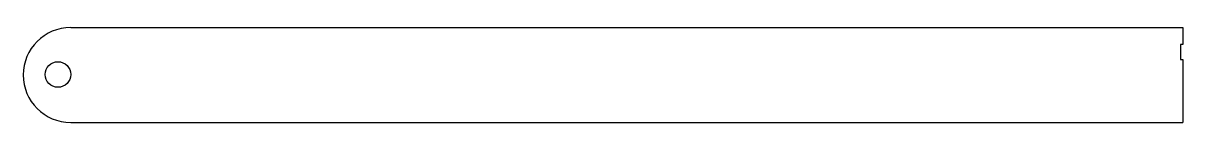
# Model space of a CAD drawing. Header units: millimetres. Extents: x 15 to 286, y 78 to 100.
import ezdxf

# ---------------------------------------------------------------- set-up
doc = ezdxf.new("R2010")
doc.units = ezdxf.units.MM
doc.layers.get('0').update_dxf_attribs({"lineweight": 25, "true_color": 0xffffff})

msp = doc.modelspace()

# ---------------------------------------------------------------- linework, layer by layer
for p, q in [((26, 100), (285.5, 100)), ((285.5, 100), (285.5, 96)), ((285.5, 96), (285, 96)), ((285, 96), (285, 92.5)), ((285, 92.5), (285.5, 92.5)), ((285.5, 92.5), (285.5, 77.77)), ((26, 77.77), (285.5, 77.77))]:
    msp.add_line(p, q)
msp.add_circle((23, 89), 3)
msp.add_arc((26, 88.885), 11.115, 90, 270)

doc.saveas('drawing.dxf')
